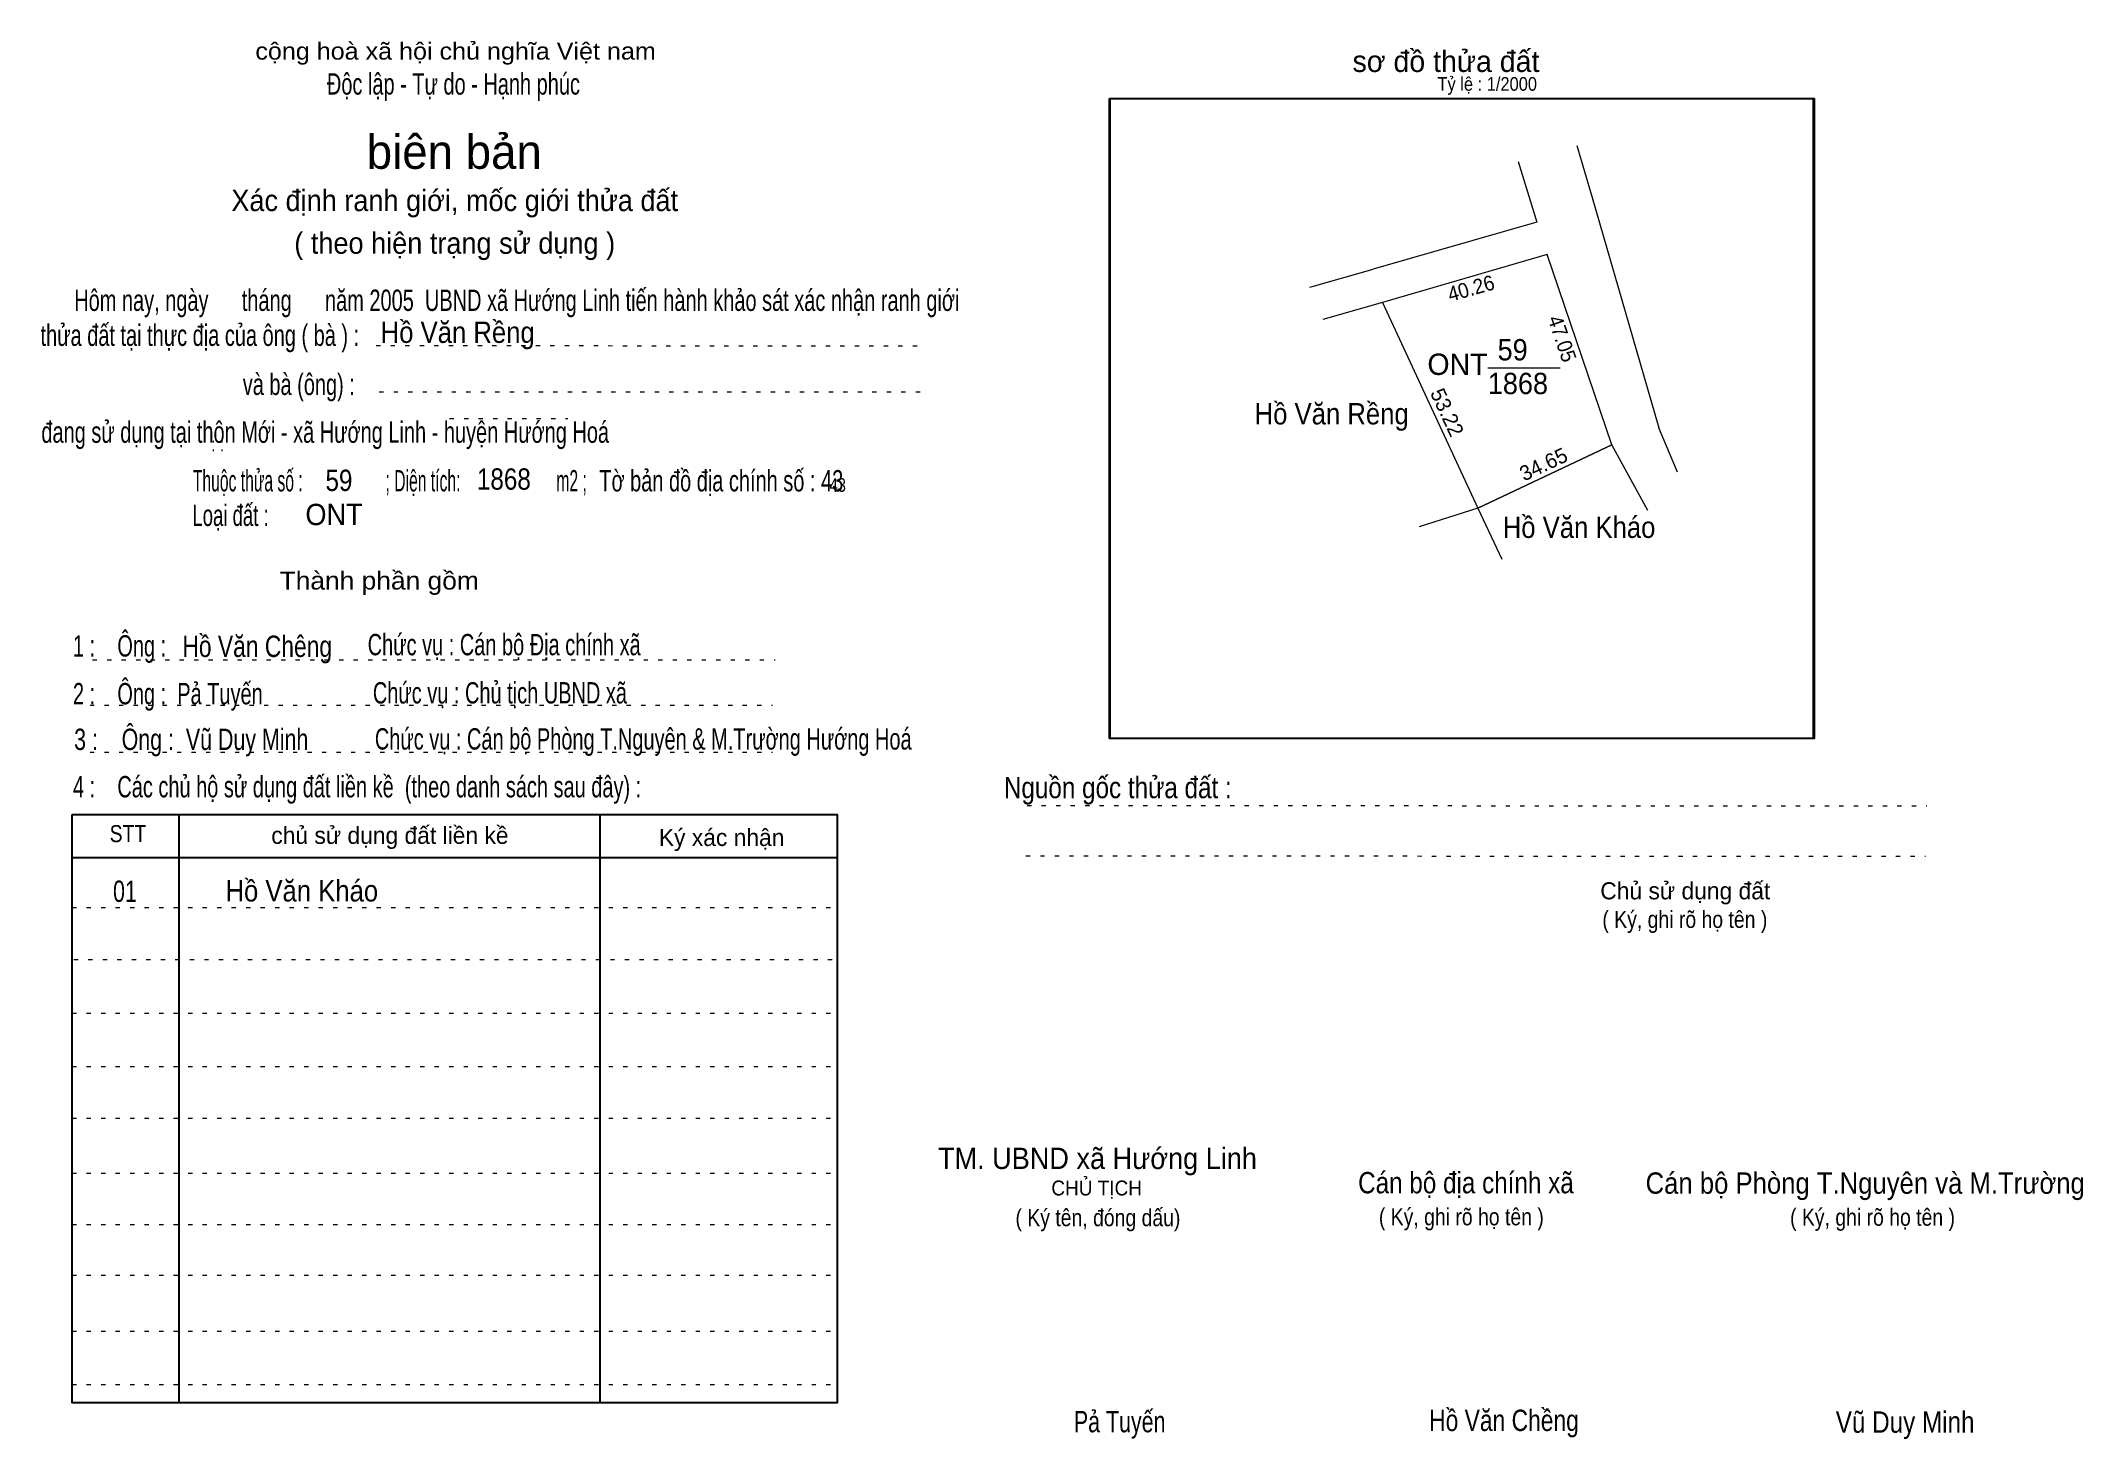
# Model space of a CAD drawing. Header units: centimetres. Extents: x -1.5 to 46.4, y -3.9 to 28.9.
import ezdxf
from ezdxf.enums import TextEntityAlignment as Align

# ---------------------------------------------------------------- set-up
doc = ezdxf.new("R2010")
doc.units = ezdxf.units.CM
doc.header["$LTSCALE"] = 0.2
doc.linetypes.add('DOTTED', pattern=[1.5, 0.3, -1.2])
for name, color, linetype in [('1', 7, 'Continuous'), ('16', 7, 'Continuous'), ('34', 7, 'Continuous'), ('51', 7, 'Continuous')]:
    doc.layers.add(name, color=color, linetype=linetype)
for name, color, linetype, lineweight in [('15', 7, 'Continuous', 13), ('2', 7, 'Continuous', 25), ('22', 7, 'Continuous', 13), ('5', 7, 'DOTTED', 13)]:
    doc.layers.add(name, color=color, linetype=linetype, lineweight=lineweight)

msp = doc.modelspace()

# ---------------------------------------------------------------- linework, layer by layer
at = {"layer": '15'}
msp.add_line((32.43, 21.21), (34.13, 21.21), dxfattribs=at)
at = {"layer": '2'}
msp.add_lwpolyline([(23.56, 27.52), (40.06, 27.52), (40.06, 12.52), (23.56, 12.52)], close=True, dxfattribs=at)
at = {"layer": '22'}
for p, q in [((34.52, 26.42), (34.88, 25.2)), ((33.14, 26.04), (33.58, 24.62)), ((34.88, 25.2), (36.44, 19.8)), ((33.58, 24.62), (29.74, 23.52)), ((28.26, 23.1), (29.74, 23.52)), ((35.34, 19.4), (33.82, 23.86)), ((29.96, 22.74), (28.56, 22.34)), ((36.88, 18.76), (36.44, 19.8)), ((35.34, 19.4), (32.2, 17.92)), ((36.18, 17.86), (35.34, 19.4)), ((32.2, 17.92), (30.82, 17.48)), ((32.2, 17.92), (32.76, 16.72))]:
    msp.add_line(p, q, dxfattribs=at)
msp.add_lwpolyline([(33.82, 23.86), (29.96, 22.74), (32.2, 17.92)], dxfattribs=at)
msp.add_lwpolyline([(35.34, 19.4), (33.82, 23.86), (29.96, 22.74), (32.2, 17.92)], close=True, dxfattribs=at)
at = {"layer": '5'}
for p, q in [((6.37, 21.73), (19.21, 21.72)), ((6.44, 20.64), (19.25, 20.64)), ((8.09, 20.02), (10.86, 20.02)), ((-0.28, 14.36), (15.72, 14.36)), ((-0.34, 13.3), (15.66, 13.3)), ((-0.34, 12.2), (15.66, 12.2)), ((21.63, 10.95), (42.72, 10.94)), ((21.6, 9.77), (42.69, 9.76)), ((-0.76, 8.56), (17.18, 8.56)), ((-0.72, 7.34), (17.22, 7.34)), ((-0.76, 6.08), (17.18, 6.08)), ((-0.76, 4.83), (17.18, 4.83)), ((-0.76, 3.62), (17.18, 3.62)), ((-0.76, 2.33), (17.18, 2.33)), ((-0.76, 1.13), (17.18, 1.13)), ((-0.76, -0.06), (17.18, -0.06)), ((-0.76, -1.37), (17.18, -1.37)), ((-0.76, -2.62), (17.18, -2.62))]:
    msp.add_line(p, q, dxfattribs=at)
at = {"layer": '5', "linetype": 'Continuous', "lineweight": 25}
for p, q in [((1.74, 10.74), (1.74, -3.05)), ((11.61, 10.74), (11.61, -3.05)), ((-0.76, 9.73), (17.18, 9.73))]:
    msp.add_line(p, q, dxfattribs=at)
for points in [[(23.58, 27.52), (40.08, 27.52), (40.08, 12.52), (23.58, 12.52)], [(-0.76, 10.74), (17.18, 10.74), (17.18, -3.05), (-0.76, -3.05)]]:
    msp.add_lwpolyline(points, close=True, dxfattribs=at)

# ---------------------------------------------------------------- texts
at = {"layer": '1', "width": 0.75}
msp.add_text('01', height=0.5, dxfattribs=at).set_placement((0.2, 8.69))
at = {"layer": '15', "width": 0.95}
for s, p in [('59', (32.66, 21.38)), ('1868', (32.43, 20.59))]:
    msp.add_text(s, height=0.4999, dxfattribs=at).set_placement(p)
at = {"layer": '16', "width": 0.9}
for s, p in [('Hồ Văn Rềng', (8.28, 21.79)), ('Hồ Văn Rềng', (28.77, 19.88)), ('Hồ Văn Kháo', (34.57, 17.22)), ('Hồ Văn Kháo', (4.625, 8.7))]:
    msp.add_text(s, height=0.4999, dxfattribs=at).set_placement(p, align=Align.CENTER)
at = {"layer": '22'}
msp.add_text('ONT', height=0.4999, dxfattribs=at).set_placement((31.72, 21.04), align=Align.CENTER)
at = {"layer": '34'}
for s, height, width, p in [(': : ', 0.32, 0.85, (2.5, 19.25)), ('59', 0.5, 0.85, (5.18, 18.32)), ('1868', 0.5, 0.85, (8.73, 18.35)), ('43', 0.32, 0.8, (17, 18.3)), ('ONT', 0.5, 0.95, (4.71, 17.52))]:
    msp.add_text(s, height=height, dxfattribs=dict(at, width=width)).set_placement(p)
at = {"layer": '5'}
for s, height, width, p in [('cộng hoà xã hội chủ nghĩa Việt nam', 0.4, 1.1, (8.23, 28.43)), ('Độc lập - Tự do - Hạnh phúc', 0.5, 0.7, (8.18, 27.61)), ('Xác định ranh giới, mốc giới thửa đất', 0.5, 0.95, (8.21, 24.88)), ('( theo hiện trạng sử dụng )', 0.5, 0.95, (8.21, 23.88)), ('Thành phần gồm', 0.42, 1.1, (6.44, 16.01)), ('Hồ Văn Chêng', 0.5, 0.8, (3.58, 14.43)), ('Chức vụ : Cán bộ Địa chính xã', 0.5, 0.7, (9.37, 14.47)), ('Chức vụ : Chủ tịch UBND xã', 0.5, 0.7, (9.27, 13.34)), ('Chức vụ : Cán bộ Phòng T.Nguyên & M.Trường Hướng Hoá', 0.5, 0.7, (12.63, 12.26)), ('    Nguồn gốc thửa đất :', 0.5, 0.85, (23.44, 11.12)), ('( Ký, ghi rõ họ tên )', 0.4, 0.85, (37.05, 8.08)), ('CHỦ TỊCH', 0.35, 0.95, (23.26, 1.81)), ('( Ký tên, đóng dấu)', 0.4, 0.85, (23.29, 1.09)), ('( Ký, ghi rõ họ tên )', 0.4, 0.85, (31.81, 1.11)), ('( Ký, ghi rõ họ tên )', 0.4, 0.85, (41.45, 1.1)), ('Pả Tuyến', 0.5, 0.75, (23.8, -3.74)), ('Hồ Văn Chềng', 0.5, 0.8, (32.81, -3.71)), ('Vũ Duy Minh', 0.5, 0.85, (42.215, -3.75))]:
    msp.add_text(s, height=height, dxfattribs=dict(at, width=width)).set_placement(p, align=Align.CENTER)
msp.add_text('sơ đồ thửa đất', height=0.5, dxfattribs=at).set_placement((29.26, 28.14))
for s, height, p in [('biên bản', 0.8, (8.2, 25.87)), ('      chủ sử dụng đất liền kề', 0.4, (6.245, 10.05)), ('   Ký xác nhận', 0.4, (14.245, 10)), ('Chủ sử dụng đất', 0.4, (37.06, 8.75))]:
    msp.add_text(s, height=height, dxfattribs=at).set_placement(p, align=Align.CENTER)
for s, height, width, p in [('   Hôm nay, ngày      tháng      năm 2005  UBND xã Hướng Linh tiến hành khảo sát xác nhận ranh giới ', 0.5, 0.7, (-1.1, 22.54)), ('thửa đất tại thực địa của ông ( bà ) :                                       ', 0.5, 0.7, (-1.5, 21.72)), ('                                     và bà (ông) :', 0.5, 0.7, (-1.57, 20.57)), (' đang sử dụng tại thôn Mới - xã Hướng Linh - huyện Hướng Hoá', 0.5, 0.7, (-1.61, 19.45)), ('Thuộc thửa số :                   ; Diện tích:                      m2 ;                                            ', 0.5, 0.55, (2.07, 18.31)), ('Tờ bản đồ địa chính số : 43', 0.5, 0.7, (11.6, 18.31)), ('Loại đất :  ', 0.5, 0.65, (2.06, 17.5)), ('    1 :    Ông :                                                        ', 0.5, 0.7, (-1.26, 14.44)), ('    2 :    Ông :  Pả Tuyến', 0.5, 0.7, (-1.26, 13.32)), ('    3 :    Ông :  Vũ Duy Minh', 0.5, 0.75, (-1.27, 12.25)), ('    4 :    Các chủ hộ sử dụng đất liền kề  (theo danh sách sau đây) :', 0.5, 0.7, (-1.26, 11.14)), ('STT', 0.4, 0.85, (0.12, 10.09)), ('TM. UBND xã Hướng Linh', 0.5, 0.95, (19.54, 2.43)), ('Cán bộ địa chính xã  ', 0.5, 0.85, (29.39, 1.86)), ('Cán bộ Phòng T.Nguyên và M.Trường', 0.5, 0.9, (36.13, 1.85))]:
    msp.add_text(s, height=height, dxfattribs=dict(at, width=width)).set_placement(p)
at = {"layer": '51', "width": 0.9}
msp.add_text('Tỷ lệ : 1/2000', height=0.32, dxfattribs=at).set_placement((31.25, 27.7))
at = {"layer": '51', "width": 0.95}
for s, rotation, p in [('40.26', 15.9, (31.55, 22.75)), ('47.05', 288.808, (33.83, 22.36))]:
    msp.add_text(s, height=0.3499, rotation=rotation, dxfattribs=at).set_placement(p)
at = {"layer": '51'}
for s, height, rotation, p in [('53.22', 0.35, 295.034, (31.07, 20.62)), ('34.65', 0.3499, 25.123, (33.28, 18.54))]:
    msp.add_text(s, height=height, rotation=rotation, dxfattribs=at).set_placement(p)

doc.saveas('drawing.dxf')
